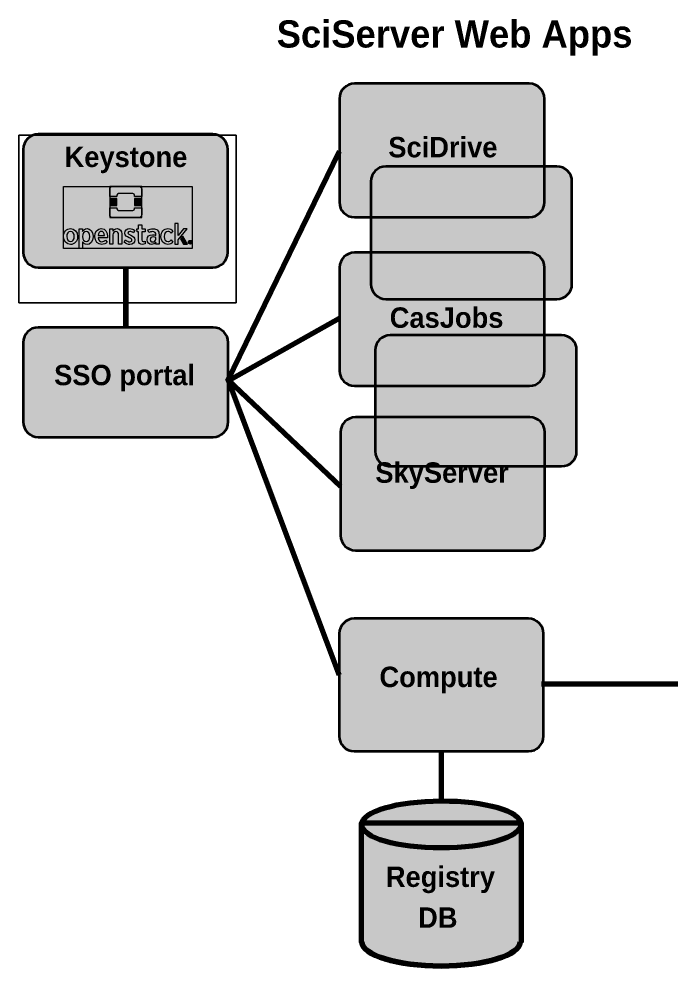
# Model space of a CAD drawing. Header units: inches. Extents: x -0.9 to 18, y -0.8 to 11.4.
# Drawn here: x -0.89 to 6.35, y 0.84 to 11.36 of the extents above; entities that cross this region are included whole.
import ezdxf

# ---------------------------------------------------------------- set-up
doc = ezdxf.new("R2010")
doc.units = ezdxf.units.IN
doc.header["$MEASUREMENT"] = 0
doc.layers.add('Layer 1\xa0Image', color=7, linetype='Continuous')

# ---------------------------------------------------------------- blocks, each defined once
blk = doc.blocks.new('block 2')
at = {"layer": 'Layer 1\xa0Image', "color": 7, "lineweight": 70, "true_color": 0xffffff}
for points in [[(1.426, 7.335), (2.669, 9.889)], [(1.426, 7.335), (2.669, 8.035)], [(1.432, 7.348), (2.665, 4.073)], [(1.432, 7.348), (2.68, 6.168)]]:
    blk.add_lwpolyline(points, dxfattribs=at)
blk = doc.blocks.new('block 9')
at = {"layer": 'Layer 1\xa0Image', "true_color": 0xed1944}
h = blk.add_hatch(color=240, dxfattribs=at)
h.dxf.hatch_style = 2
edge = h.paths.add_edge_path()
edge.add_spline(control_points=[(0.438, 9.499), (0.438, 9.499), (0.149, 9.499), (0.149, 9.499), (0.131, 9.499), (0.116, 9.484), (0.116, 9.466), (0.116, 9.466), (0.116, 9.388), (0.116, 9.388), (0.116, 9.388), (0.196, 9.388), (0.196, 9.388), (0.196, 9.388), (0.196, 9.401), (0.196, 9.401), (0.196, 9.411), (0.204, 9.419), (0.214, 9.419), (0.214, 9.419), (0.373, 9.419), (0.373, 9.419), (0.383, 9.419), (0.391, 9.411), (0.391, 9.401), (0.391, 9.401), (0.391, 9.388), (0.391, 9.388), (0.391, 9.388), (0.471, 9.388), (0.471, 9.388), (0.471, 9.388), (0.471, 9.466), (0.471, 9.466), (0.471, 9.484), (0.456, 9.499), (0.438, 9.499)], knot_values=[0, 0, 0, 0, 0.013889, 0.013889, 0.013889, 0.027778, 0.027778, 0.027778, 0.041667, 0.041667, 0.041667, 0.055556, 0.055556, 0.055556, 0.069444, 0.069444, 0.069444, 0.083333, 0.083333, 0.083333, 0.097222, 0.097222, 0.097222, 0.111111, 0.111111, 0.111111, 0.125, 0.125, 0.125, 0.138889, 0.138889, 0.138889, 0.152778, 0.152778, 0.152778, 0.166667, 0.166667, 0.166667, 0.166667], degree=3, periodic=0)
edge.add_line((0.438, 9.499), (0.438, 9.499))
h = blk.add_hatch(color=240, dxfattribs=at)
h.dxf.hatch_style = 2
h.paths.add_polyline_path([(0.196, 9.365), (0.116, 9.365), (0.116, 9.285), (0.196, 9.285)])
h = blk.add_hatch(color=240, dxfattribs=at)
h.dxf.hatch_style = 2
edge = h.paths.add_edge_path()
edge.add_spline(control_points=[(0.391, 9.25), (0.391, 9.24), (0.383, 9.232), (0.373, 9.232), (0.373, 9.232), (0.214, 9.232), (0.214, 9.232), (0.204, 9.232), (0.196, 9.24), (0.196, 9.25), (0.196, 9.25), (0.196, 9.262), (0.196, 9.262), (0.196, 9.262), (0.116, 9.262), (0.116, 9.262), (0.116, 9.262), (0.116, 9.185), (0.116, 9.185), (0.116, 9.167), (0.131, 9.152), (0.149, 9.152), (0.149, 9.152), (0.438, 9.152), (0.438, 9.152), (0.456, 9.152), (0.471, 9.167), (0.471, 9.185), (0.471, 9.185), (0.471, 9.262), (0.471, 9.262), (0.471, 9.262), (0.391, 9.262), (0.391, 9.262), (0.391, 9.262), (0.391, 9.25), (0.391, 9.25)], knot_values=[0, 0, 0, 0, 1, 1, 1, 2, 2, 2, 3, 3, 3, 4, 4, 4, 5, 5, 5, 6, 6, 6, 7, 7, 7, 8, 8, 8, 9, 9, 9, 10, 10, 10, 11, 11, 11, 12, 12, 12, 12], degree=3, periodic=1)
h = blk.add_hatch(color=240, dxfattribs=at)
h.dxf.hatch_style = 2
h.paths.add_polyline_path([(0.471, 9.365), (0.391, 9.365), (0.391, 9.285), (0.471, 9.285)])
at = {"layer": 'Layer 1\xa0Image', "lineweight": 0}
for points in [[(0.116, 9.152), (0.471, 9.152), (0.471, 9.499), (0.116, 9.499), (0.116, 9.152)], [(0.196, 9.365), (0.116, 9.365), (0.116, 9.285), (0.196, 9.285), (0.196, 9.365)], [(0.471, 9.365), (0.391, 9.365), (0.391, 9.285), (0.471, 9.285), (0.471, 9.365)]]:
    blk.add_lwpolyline(points, dxfattribs=at)
for points in [[(0.438, 9.499), (0.438, 9.499), (0.149, 9.499), (0.149, 9.499), (0.131, 9.499), (0.116, 9.484), (0.116, 9.466), (0.116, 9.466), (0.116, 9.388), (0.116, 9.388), (0.116, 9.388), (0.196, 9.388), (0.196, 9.388), (0.196, 9.388), (0.196, 9.401), (0.196, 9.401), (0.196, 9.411), (0.204, 9.419), (0.214, 9.419), (0.214, 9.419), (0.373, 9.419), (0.373, 9.419), (0.383, 9.419), (0.391, 9.411), (0.391, 9.401), (0.391, 9.401), (0.391, 9.388), (0.391, 9.388), (0.391, 9.388), (0.471, 9.388), (0.471, 9.388), (0.471, 9.388), (0.471, 9.466), (0.471, 9.466), (0.471, 9.484), (0.456, 9.499), (0.438, 9.499)], [(0.391, 9.25), (0.391, 9.24), (0.383, 9.232), (0.373, 9.232), (0.373, 9.232), (0.214, 9.232), (0.214, 9.232), (0.204, 9.232), (0.196, 9.24), (0.196, 9.25), (0.196, 9.25), (0.196, 9.262), (0.196, 9.262), (0.196, 9.262), (0.116, 9.262), (0.116, 9.262), (0.116, 9.262), (0.116, 9.185), (0.116, 9.185), (0.116, 9.167), (0.131, 9.152), (0.149, 9.152), (0.149, 9.152), (0.438, 9.152), (0.438, 9.152), (0.456, 9.152), (0.471, 9.167), (0.471, 9.185), (0.471, 9.185), (0.471, 9.262), (0.471, 9.262), (0.471, 9.262), (0.391, 9.262), (0.391, 9.262), (0.391, 9.262), (0.391, 9.25), (0.391, 9.25)]]:
    blk.add_open_spline(points, degree=3, knots=[0, 0, 0, 0, 1, 1, 1, 2, 2, 2, 3, 3, 3, 4, 4, 4, 5, 5, 5, 6, 6, 6, 7, 7, 7, 8, 8, 8, 9, 9, 9, 10, 10, 10, 11, 11, 11, 12, 12, 12, 12], dxfattribs=at)
blk = doc.blocks.new('block 8')
at = {"layer": 'Layer 1\xa0Image'}
blk.add_blockref('block 9', (0, 0), dxfattribs=at)
blk = doc.blocks.new('block 7')
at = {"layer": 'Layer 1\xa0Image', "true_color": 0x4e4540}
h = blk.add_hatch(color=49, dxfattribs=at)
h.dxf.hatch_style = 2
edge = h.paths.add_edge_path()
edge.add_spline(control_points=[(0.508, 8.861), (0.508, 8.861), (0.508, 8.891), (0.508, 8.891), (0.502, 8.888), (0.496, 8.886), (0.489, 8.886), (0.477, 8.886), (0.471, 8.892), (0.471, 8.905), (0.471, 8.905), (0.471, 8.995), (0.471, 8.995), (0.471, 8.995), (0.509, 8.995), (0.509, 8.995), (0.509, 8.995), (0.509, 9.026), (0.509, 9.026), (0.509, 9.026), (0.471, 9.026), (0.471, 9.026), (0.471, 9.026), (0.471, 9.072), (0.471, 9.072), (0.471, 9.072), (0.435, 9.072), (0.435, 9.072), (0.435, 9.072), (0.435, 9.026), (0.435, 9.026), (0.435, 9.026), (0.416, 9.026), (0.416, 9.026), (0.416, 9.026), (0.422, 8.995), (0.422, 8.995), (0.422, 8.995), (0.435, 8.995), (0.435, 8.995), (0.435, 8.995), (0.435, 8.897), (0.435, 8.897), (0.435, 8.865), (0.453, 8.854), (0.478, 8.854), (0.491, 8.854), (0.5, 8.857), (0.508, 8.861)], knot_values=[0, 0, 0, 0, 0.013889, 0.013889, 0.013889, 0.027778, 0.027778, 0.027778, 0.041667, 0.041667, 0.041667, 0.055556, 0.055556, 0.055556, 0.069444, 0.069444, 0.069444, 0.083333, 0.083333, 0.083333, 0.097222, 0.097222, 0.097222, 0.111111, 0.111111, 0.111111, 0.125, 0.125, 0.125, 0.138889, 0.138889, 0.138889, 0.152778, 0.152778, 0.152778, 0.166667, 0.166667, 0.166667, 0.180556, 0.180556, 0.180556, 0.194444, 0.194444, 0.194444, 0.208333, 0.208333, 0.208333, 0.222222, 0.222222, 0.222222, 0.222222], degree=3, periodic=0)
edge.add_line((0.508, 8.861), (0.508, 8.861))
h = blk.add_hatch(color=49, dxfattribs=at)
h.dxf.hatch_style = 2
h.paths.add_polyline_path([(0.934, 9.026), (0.876, 8.952), (0.876, 9.088), (0.84, 9.088), (0.84, 8.857), (0.876, 8.857), (0.876, 8.905), (0.977, 9.026)])
h = blk.add_hatch(color=49, dxfattribs=at)
h.dxf.hatch_style = 2
edge = h.paths.add_edge_path()
edge.add_spline(control_points=[(-0.242, 8.94), (-0.242, 8.94), (-0.242, 8.943), (-0.242, 8.943), (-0.242, 8.993), (-0.275, 9.029), (-0.32, 9.029), (-0.365, 9.029), (-0.398, 8.992), (-0.398, 8.942), (-0.398, 8.942), (-0.398, 8.939), (-0.398, 8.939), (-0.398, 8.889), (-0.365, 8.853), (-0.32, 8.853), (-0.275, 8.853), (-0.242, 8.89), (-0.242, 8.94)], knot_values=[0, 0, 0, 0, 0.013889, 0.013889, 0.013889, 0.027778, 0.027778, 0.027778, 0.041667, 0.041667, 0.041667, 0.055556, 0.055556, 0.055556, 0.069444, 0.069444, 0.069444, 0.083333, 0.083333, 0.083333, 0.083333], degree=3, periodic=0)
edge.add_line((-0.242, 8.94), (-0.242, 8.94))
edge = h.paths.add_edge_path()
edge.add_spline(control_points=[(-0.362, 8.94), (-0.362, 8.94), (-0.362, 8.942), (-0.362, 8.942), (-0.362, 8.974), (-0.346, 8.997), (-0.32, 8.997), (-0.296, 8.997), (-0.278, 8.974), (-0.278, 8.942), (-0.278, 8.942), (-0.278, 8.94), (-0.278, 8.94), (-0.278, 8.908), (-0.295, 8.885), (-0.32, 8.885), (-0.344, 8.885), (-0.362, 8.909), (-0.362, 8.94)], knot_values=[0, 0, 0, 0, 0.013889, 0.013889, 0.013889, 0.027778, 0.027778, 0.027778, 0.041667, 0.041667, 0.041667, 0.055556, 0.055556, 0.055556, 0.069444, 0.069444, 0.069444, 0.083333, 0.083333, 0.083333, 0.083333], degree=3, periodic=0)
edge.add_line((-0.362, 8.94), (-0.362, 8.94))
h = blk.add_hatch(color=49, dxfattribs=at)
h.dxf.hatch_style = 2
edge = h.paths.add_edge_path()
edge.add_spline(control_points=[(-0.07, 8.939), (-0.07, 8.939), (-0.07, 8.944), (-0.07, 8.944), (-0.07, 9.001), (-0.102, 9.029), (-0.136, 9.029), (-0.16, 9.029), (-0.175, 9.015), (-0.185, 8.999), (-0.185, 8.999), (-0.185, 9.026), (-0.185, 9.026), (-0.185, 9.026), (-0.222, 9.026), (-0.222, 9.026), (-0.222, 9.026), (-0.222, 8.808), (-0.222, 8.808), (-0.222, 8.808), (-0.185, 8.808), (-0.185, 8.808), (-0.185, 8.808), (-0.185, 8.882), (-0.185, 8.882), (-0.175, 8.867), (-0.161, 8.853), (-0.136, 8.853), (-0.102, 8.853), (-0.07, 8.882), (-0.07, 8.939)], knot_values=[0, 0, 0, 0, 0.013889, 0.013889, 0.013889, 0.027778, 0.027778, 0.027778, 0.041667, 0.041667, 0.041667, 0.055556, 0.055556, 0.055556, 0.069444, 0.069444, 0.069444, 0.083333, 0.083333, 0.083333, 0.097222, 0.097222, 0.097222, 0.111111, 0.111111, 0.111111, 0.125, 0.125, 0.125, 0.138889, 0.138889, 0.138889, 0.138889], degree=3, periodic=0)
edge.add_line((-0.07, 8.939), (-0.07, 8.939))
edge = h.paths.add_edge_path()
edge.add_spline(control_points=[(-0.186, 8.94), (-0.186, 8.94), (-0.186, 8.943), (-0.186, 8.943), (-0.186, 8.976), (-0.168, 8.997), (-0.146, 8.997), (-0.124, 8.997), (-0.106, 8.977), (-0.106, 8.943), (-0.106, 8.943), (-0.106, 8.94), (-0.106, 8.94), (-0.106, 8.906), (-0.124, 8.885), (-0.146, 8.885), (-0.168, 8.885), (-0.186, 8.906), (-0.186, 8.94)], knot_values=[0, 0, 0, 0, 0.013889, 0.013889, 0.013889, 0.027778, 0.027778, 0.027778, 0.041667, 0.041667, 0.041667, 0.055556, 0.055556, 0.055556, 0.069444, 0.069444, 0.069444, 0.083333, 0.083333, 0.083333, 0.083333], degree=3, periodic=0)
edge.add_line((-0.186, 8.94), (-0.186, 8.94))
h = blk.add_hatch(color=49, dxfattribs=at)
h.dxf.hatch_style = 2
edge = h.paths.add_edge_path()
edge.add_spline(control_points=[(0.087, 8.879), (0.087, 8.879), (0.068, 8.902), (0.068, 8.902), (0.057, 8.891), (0.045, 8.884), (0.029, 8.884), (0.007, 8.884), (-0.011, 8.899), (-0.014, 8.928), (-0.014, 8.928), (0.092, 8.928), (0.092, 8.928), (0.092, 8.933), (0.092, 8.938), (0.092, 8.94), (0.092, 8.991), (0.068, 9.029), (0.022, 9.029), (-0.02, 9.029), (-0.05, 8.993), (-0.05, 8.942), (-0.05, 8.942), (-0.05, 8.939), (-0.05, 8.939), (-0.05, 8.886), (-0.016, 8.853), (0.027, 8.853), (0.052, 8.853), (0.071, 8.863), (0.087, 8.879)], knot_values=[0, 0, 0, 0, 0.013889, 0.013889, 0.013889, 0.027778, 0.027778, 0.027778, 0.041667, 0.041667, 0.041667, 0.055556, 0.055556, 0.055556, 0.069444, 0.069444, 0.069444, 0.083333, 0.083333, 0.083333, 0.097222, 0.097222, 0.097222, 0.111111, 0.111111, 0.111111, 0.125, 0.125, 0.125, 0.138889, 0.138889, 0.138889, 0.138889], degree=3, periodic=0)
edge.add_line((0.087, 8.879), (0.087, 8.879))
edge = h.paths.add_edge_path()
edge.add_spline(control_points=[(0.022, 8.999), (0.043, 8.999), (0.055, 8.979), (0.057, 8.953), (0.057, 8.953), (-0.014, 8.953), (-0.014, 8.953), (-0.012, 8.981), (0.002, 8.999), (0.022, 8.999)], knot_values=[0, 0, 0, 0, 0.013889, 0.013889, 0.013889, 0.027778, 0.027778, 0.027778, 0.041667, 0.041667, 0.041667, 0.041667], degree=3, periodic=0)
edge.add_line((0.022, 8.999), (0.022, 8.999))
h = blk.add_hatch(color=49, dxfattribs=at)
h.dxf.hatch_style = 2
edge = h.paths.add_edge_path()
edge.add_spline(control_points=[(0.199, 9.029), (0.176, 9.029), (0.162, 9.016), (0.152, 9.001), (0.152, 9.001), (0.152, 9.026), (0.152, 9.026), (0.152, 9.026), (0.116, 9.026), (0.116, 9.026), (0.116, 9.026), (0.116, 8.857), (0.116, 8.857), (0.116, 8.857), (0.152, 8.857), (0.152, 8.857), (0.152, 8.857), (0.152, 8.959), (0.152, 8.959), (0.152, 8.983), (0.165, 8.997), (0.184, 8.997), (0.203, 8.997), (0.215, 8.984), (0.215, 8.96), (0.215, 8.96), (0.215, 8.857), (0.215, 8.857), (0.215, 8.857), (0.251, 8.857), (0.251, 8.857), (0.251, 8.857), (0.251, 8.97), (0.251, 8.97), (0.251, 9.006), (0.231, 9.029), (0.199, 9.029)], knot_values=[0, 0, 0, 0, 0.013889, 0.013889, 0.013889, 0.027778, 0.027778, 0.027778, 0.041667, 0.041667, 0.041667, 0.055556, 0.055556, 0.055556, 0.069444, 0.069444, 0.069444, 0.083333, 0.083333, 0.083333, 0.097222, 0.097222, 0.097222, 0.111111, 0.111111, 0.111111, 0.125, 0.125, 0.125, 0.138889, 0.138889, 0.138889, 0.152778, 0.152778, 0.152778, 0.166667, 0.166667, 0.166667, 0.166667], degree=3, periodic=0)
edge.add_line((0.199, 9.029), (0.199, 9.029))
h = blk.add_hatch(color=49, dxfattribs=at)
h.dxf.hatch_style = 2
edge = h.paths.add_edge_path()
edge.add_spline(control_points=[(0.396, 8.905), (0.396, 8.905), (0.396, 8.905), (0.396, 8.905), (0.396, 8.932), (0.377, 8.944), (0.35, 8.956), (0.331, 8.965), (0.317, 8.97), (0.317, 8.982), (0.317, 8.982), (0.317, 8.982), (0.317, 8.982), (0.317, 8.992), (0.325, 8.999), (0.339, 8.999), (0.352, 8.999), (0.366, 8.993), (0.379, 8.984), (0.379, 8.984), (0.394, 9.01), (0.394, 9.01), (0.378, 9.022), (0.358, 9.029), (0.339, 9.029), (0.308, 9.029), (0.283, 9.009), (0.283, 8.979), (0.283, 8.979), (0.283, 8.978), (0.283, 8.978), (0.283, 8.951), (0.304, 8.939), (0.33, 8.928), (0.35, 8.92), (0.363, 8.914), (0.363, 8.902), (0.363, 8.902), (0.363, 8.902), (0.363, 8.902), (0.363, 8.891), (0.354, 8.883), (0.339, 8.883), (0.324, 8.883), (0.308, 8.89), (0.292, 8.903), (0.292, 8.903), (0.276, 8.877), (0.276, 8.877), (0.295, 8.861), (0.318, 8.853), (0.339, 8.853), (0.371, 8.853), (0.396, 8.872), (0.396, 8.905)], knot_values=[0, 0, 0, 0, 0.013889, 0.013889, 0.013889, 0.027778, 0.027778, 0.027778, 0.041667, 0.041667, 0.041667, 0.055556, 0.055556, 0.055556, 0.069444, 0.069444, 0.069444, 0.083333, 0.083333, 0.083333, 0.097222, 0.097222, 0.097222, 0.111111, 0.111111, 0.111111, 0.125, 0.125, 0.125, 0.138889, 0.138889, 0.138889, 0.152778, 0.152778, 0.152778, 0.166667, 0.166667, 0.166667, 0.180556, 0.180556, 0.180556, 0.194444, 0.194444, 0.194444, 0.208333, 0.208333, 0.208333, 0.222222, 0.222222, 0.222222, 0.236111, 0.236111, 0.236111, 0.25, 0.25, 0.25, 0.25], degree=3, periodic=0)
edge.add_line((0.396, 8.905), (0.396, 8.905))
h = blk.add_hatch(color=49, dxfattribs=at)
h.dxf.hatch_style = 2
edge = h.paths.add_edge_path()
edge.add_spline(control_points=[(0.629, 8.913), (0.629, 8.894), (0.613, 8.88), (0.592, 8.881), (0.577, 8.881), (0.565, 8.89), (0.565, 8.907), (0.565, 8.907), (0.565, 8.908), (0.565, 8.908), (0.565, 8.926), (0.577, 8.937), (0.598, 8.937), (0.61, 8.937), (0.621, 8.934), (0.629, 8.93), (0.629, 8.93), (0.629, 8.913), (0.629, 8.913)], knot_values=[0, 0, 0, 0, 1, 1, 1, 2, 2, 2, 3, 3, 3, 4, 4, 4, 5, 5, 5, 6, 6, 6, 6], degree=3, periodic=1)
edge = h.paths.add_edge_path()
edge.add_spline(control_points=[(0.647, 9.011), (0.636, 9.022), (0.619, 9.028), (0.597, 9.028), (0.574, 9.028), (0.557, 9.023), (0.541, 9.015), (0.541, 9.015), (0.551, 8.986), (0.551, 8.986), (0.562, 8.991), (0.576, 8.996), (0.592, 8.996), (0.615, 8.996), (0.629, 8.984), (0.629, 8.961), (0.629, 8.961), (0.629, 8.954), (0.629, 8.954), (0.617, 8.958), (0.606, 8.961), (0.59, 8.961), (0.554, 8.961), (0.53, 8.943), (0.53, 8.907), (0.53, 8.907), (0.53, 8.905), (0.53, 8.905), (0.53, 8.872), (0.553, 8.853), (0.581, 8.853), (0.603, 8.853), (0.618, 8.863), (0.628, 8.877), (0.628, 8.877), (0.628, 8.857), (0.628, 8.857), (0.628, 8.857), (0.664, 8.857), (0.664, 8.857), (0.664, 8.857), (0.664, 8.962), (0.664, 8.962), (0.664, 8.983), (0.658, 9), (0.647, 9.011)], knot_values=[0, 0, 0, 0, 0.013889, 0.013889, 0.013889, 0.027778, 0.027778, 0.027778, 0.041667, 0.041667, 0.041667, 0.055556, 0.055556, 0.055556, 0.069444, 0.069444, 0.069444, 0.083333, 0.083333, 0.083333, 0.097222, 0.097222, 0.097222, 0.111111, 0.111111, 0.111111, 0.125, 0.125, 0.125, 0.138889, 0.138889, 0.138889, 0.152778, 0.152778, 0.152778, 0.166667, 0.166667, 0.166667, 0.180556, 0.180556, 0.180556, 0.194444, 0.194444, 0.194444, 0.208333, 0.208333, 0.208333, 0.208333], degree=3, periodic=0)
edge.add_line((0.647, 9.011), (0.647, 9.011))
h = blk.add_hatch(color=49, dxfattribs=at)
h.dxf.hatch_style = 2
edge = h.paths.add_edge_path()
edge.add_spline(control_points=[(0.818, 8.879), (0.818, 8.879), (0.798, 8.903), (0.798, 8.903), (0.788, 8.893), (0.778, 8.885), (0.764, 8.885), (0.739, 8.885), (0.722, 8.907), (0.722, 8.94), (0.722, 8.94), (0.722, 8.942), (0.722, 8.942), (0.722, 8.974), (0.739, 8.997), (0.763, 8.997), (0.778, 8.997), (0.788, 8.989), (0.797, 8.98), (0.797, 8.98), (0.817, 9.006), (0.817, 9.006), (0.803, 9.02), (0.787, 9.029), (0.763, 9.029), (0.718, 9.029), (0.685, 8.993), (0.685, 8.942), (0.685, 8.942), (0.685, 8.939), (0.685, 8.939), (0.685, 8.889), (0.717, 8.853), (0.761, 8.853), (0.787, 8.853), (0.804, 8.864), (0.818, 8.879)], knot_values=[0, 0, 0, 0, 0.013889, 0.013889, 0.013889, 0.027778, 0.027778, 0.027778, 0.041667, 0.041667, 0.041667, 0.055556, 0.055556, 0.055556, 0.069444, 0.069444, 0.069444, 0.083333, 0.083333, 0.083333, 0.097222, 0.097222, 0.097222, 0.111111, 0.111111, 0.111111, 0.125, 0.125, 0.125, 0.138889, 0.138889, 0.138889, 0.152778, 0.152778, 0.152778, 0.166667, 0.166667, 0.166667, 0.166667], degree=3, periodic=0)
edge.add_line((0.818, 8.879), (0.818, 8.879))
h = blk.add_hatch(color=49, dxfattribs=at)
h.dxf.hatch_style = 2
h.paths.add_polyline_path([(0.928, 8.945), (0.903, 8.917), (0.937, 8.857), (0.979, 8.857)])
h = blk.add_hatch(color=49, dxfattribs=at)
h.dxf.hatch_style = 2
edge = h.paths.add_edge_path()
edge.add_spline(control_points=[(1.033, 8.878), (1.033, 8.889), (1.023, 8.899), (1.012, 8.899), (1, 8.899), (0.99, 8.889), (0.99, 8.878), (0.99, 8.866), (1, 8.857), (1.012, 8.857), (1.023, 8.857), (1.033, 8.866), (1.033, 8.878)], knot_values=[0, 0, 0, 0, 0.013889, 0.013889, 0.013889, 0.027778, 0.027778, 0.027778, 0.041667, 0.041667, 0.041667, 0.055556, 0.055556, 0.055556, 0.055556], degree=3, periodic=0)
edge.add_line((1.033, 8.878), (1.033, 8.878))
edge = h.paths.add_edge_path()
edge.add_spline(control_points=[(1.012, 8.862), (1.003, 8.862), (0.996, 8.869), (0.996, 8.878), (0.996, 8.887), (1.003, 8.894), (1.012, 8.894), (1.02, 8.894), (1.028, 8.887), (1.028, 8.878), (1.028, 8.869), (1.02, 8.862), (1.012, 8.862)], knot_values=[0, 0, 0, 0, 0.013889, 0.013889, 0.013889, 0.027778, 0.027778, 0.027778, 0.041667, 0.041667, 0.041667, 0.055556, 0.055556, 0.055556, 0.055556], degree=3, periodic=0)
edge.add_line((1.012, 8.862), (1.012, 8.862))
h = blk.add_hatch(color=49, dxfattribs=at)
h.dxf.hatch_style = 2
edge = h.paths.add_edge_path()
edge.add_spline(control_points=[(1.015, 8.881), (1.015, 8.88), (1.014, 8.878), (1.012, 8.878), (1.012, 8.878), (1.009, 8.878), (1.009, 8.878), (1.009, 8.878), (1.009, 8.885), (1.009, 8.885), (1.009, 8.885), (1.012, 8.885), (1.012, 8.885), (1.014, 8.885), (1.015, 8.884), (1.015, 8.882), (1.015, 8.882), (1.015, 8.881), (1.015, 8.881)], knot_values=[0, 0, 0, 0, 1, 1, 1, 2, 2, 2, 3, 3, 3, 4, 4, 4, 5, 5, 5, 6, 6, 6, 6], degree=3, periodic=1)
edge = h.paths.add_edge_path()
edge.add_spline(control_points=[(1.02, 8.882), (1.02, 8.882), (1.02, 8.882), (1.02, 8.882), (1.02, 8.884), (1.019, 8.885), (1.018, 8.887), (1.016, 8.888), (1.015, 8.889), (1.012, 8.889), (1.012, 8.889), (1.004, 8.889), (1.004, 8.889), (1.004, 8.889), (1.004, 8.868), (1.004, 8.868), (1.004, 8.868), (1.009, 8.868), (1.009, 8.868), (1.009, 8.868), (1.009, 8.875), (1.009, 8.875), (1.009, 8.875), (1.011, 8.875), (1.011, 8.875), (1.011, 8.875), (1.015, 8.868), (1.015, 8.868), (1.015, 8.868), (1.02, 8.868), (1.02, 8.868), (1.02, 8.868), (1.016, 8.875), (1.016, 8.875), (1.018, 8.876), (1.02, 8.878), (1.02, 8.882)], knot_values=[0, 0, 0, 0, 0.013889, 0.013889, 0.013889, 0.027778, 0.027778, 0.027778, 0.041667, 0.041667, 0.041667, 0.055556, 0.055556, 0.055556, 0.069444, 0.069444, 0.069444, 0.083333, 0.083333, 0.083333, 0.097222, 0.097222, 0.097222, 0.111111, 0.111111, 0.111111, 0.125, 0.125, 0.125, 0.138889, 0.138889, 0.138889, 0.152778, 0.152778, 0.152778, 0.166667, 0.166667, 0.166667, 0.166667], degree=3, periodic=0)
edge.add_line((1.02, 8.882), (1.02, 8.882))
at = {"layer": 'Layer 1\xa0Image', "lineweight": 0}
for points in [[(-0.893, 10.069), (1.522, 10.069), (1.522, 8.203), (-0.893, 8.203), (-0.893, 10.069)], [(0.934, 9.026), (0.876, 8.952), (0.876, 9.088), (0.84, 9.088), (0.84, 8.857), (0.876, 8.857), (0.876, 8.905), (0.977, 9.026), (0.934, 9.026)], [(0.928, 8.945), (0.903, 8.917), (0.937, 8.857), (0.979, 8.857), (0.928, 8.945)]]:
    blk.add_lwpolyline(points, dxfattribs=at)
for points, knots in [([(0.508, 8.861), (0.508, 8.861), (0.508, 8.891), (0.508, 8.891), (0.502, 8.888), (0.496, 8.886), (0.489, 8.886), (0.477, 8.886), (0.471, 8.892), (0.471, 8.905), (0.471, 8.905), (0.471, 8.995), (0.471, 8.995), (0.471, 8.995), (0.509, 8.995), (0.509, 8.995), (0.509, 8.995), (0.509, 9.026), (0.509, 9.026), (0.509, 9.026), (0.471, 9.026), (0.471, 9.026), (0.471, 9.026), (0.471, 9.072), (0.471, 9.072), (0.471, 9.072), (0.435, 9.072), (0.435, 9.072), (0.435, 9.072), (0.435, 9.026), (0.435, 9.026), (0.435, 9.026), (0.416, 9.026), (0.416, 9.026), (0.416, 9.026), (0.422, 8.995), (0.422, 8.995), (0.422, 8.995), (0.435, 8.995), (0.435, 8.995), (0.435, 8.995), (0.435, 8.897), (0.435, 8.897), (0.435, 8.865), (0.453, 8.854), (0.478, 8.854), (0.491, 8.854), (0.5, 8.857), (0.508, 8.861)], [0, 0, 0, 0, 1, 1, 1, 2, 2, 2, 3, 3, 3, 4, 4, 4, 5, 5, 5, 6, 6, 6, 7, 7, 7, 8, 8, 8, 9, 9, 9, 10, 10, 10, 11, 11, 11, 12, 12, 12, 13, 13, 13, 14, 14, 14, 15, 15, 15, 16, 16, 16, 16]), ([(-0.242, 8.94), (-0.242, 8.94), (-0.242, 8.943), (-0.242, 8.943), (-0.242, 8.993), (-0.275, 9.029), (-0.32, 9.029), (-0.365, 9.029), (-0.398, 8.992), (-0.398, 8.942), (-0.398, 8.942), (-0.398, 8.939), (-0.398, 8.939), (-0.398, 8.889), (-0.365, 8.853), (-0.32, 8.853), (-0.275, 8.853), (-0.242, 8.89), (-0.242, 8.94)], [0, 0, 0, 0, 1, 1, 1, 2, 2, 2, 3, 3, 3, 4, 4, 4, 5, 5, 5, 6, 6, 6, 6]), ([(-0.362, 8.94), (-0.362, 8.94), (-0.362, 8.942), (-0.362, 8.942), (-0.362, 8.974), (-0.346, 8.997), (-0.32, 8.997), (-0.296, 8.997), (-0.278, 8.974), (-0.278, 8.942), (-0.278, 8.942), (-0.278, 8.94), (-0.278, 8.94), (-0.278, 8.908), (-0.295, 8.885), (-0.32, 8.885), (-0.344, 8.885), (-0.362, 8.909), (-0.362, 8.94)], [0, 0, 0, 0, 1, 1, 1, 2, 2, 2, 3, 3, 3, 4, 4, 4, 5, 5, 5, 6, 6, 6, 6]), ([(-0.07, 8.939), (-0.07, 8.939), (-0.07, 8.944), (-0.07, 8.944), (-0.07, 9.001), (-0.102, 9.029), (-0.136, 9.029), (-0.16, 9.029), (-0.175, 9.015), (-0.185, 8.999), (-0.185, 8.999), (-0.185, 9.026), (-0.185, 9.026), (-0.185, 9.026), (-0.222, 9.026), (-0.222, 9.026), (-0.222, 9.026), (-0.222, 8.808), (-0.222, 8.808), (-0.222, 8.808), (-0.185, 8.808), (-0.185, 8.808), (-0.185, 8.808), (-0.185, 8.882), (-0.185, 8.882), (-0.175, 8.867), (-0.161, 8.853), (-0.136, 8.853), (-0.102, 8.853), (-0.07, 8.882), (-0.07, 8.939)], [0, 0, 0, 0, 1, 1, 1, 2, 2, 2, 3, 3, 3, 4, 4, 4, 5, 5, 5, 6, 6, 6, 7, 7, 7, 8, 8, 8, 9, 9, 9, 10, 10, 10, 10]), ([(-0.186, 8.94), (-0.186, 8.94), (-0.186, 8.943), (-0.186, 8.943), (-0.186, 8.976), (-0.168, 8.997), (-0.146, 8.997), (-0.124, 8.997), (-0.106, 8.977), (-0.106, 8.943), (-0.106, 8.943), (-0.106, 8.94), (-0.106, 8.94), (-0.106, 8.906), (-0.124, 8.885), (-0.146, 8.885), (-0.168, 8.885), (-0.186, 8.906), (-0.186, 8.94)], [0, 0, 0, 0, 1, 1, 1, 2, 2, 2, 3, 3, 3, 4, 4, 4, 5, 5, 5, 6, 6, 6, 6]), ([(0.087, 8.879), (0.087, 8.879), (0.068, 8.902), (0.068, 8.902), (0.057, 8.891), (0.045, 8.884), (0.029, 8.884), (0.007, 8.884), (-0.011, 8.899), (-0.014, 8.928), (-0.014, 8.928), (0.092, 8.928), (0.092, 8.928), (0.092, 8.933), (0.092, 8.938), (0.092, 8.94), (0.092, 8.991), (0.068, 9.029), (0.022, 9.029), (-0.02, 9.029), (-0.05, 8.993), (-0.05, 8.942), (-0.05, 8.942), (-0.05, 8.939), (-0.05, 8.939), (-0.05, 8.886), (-0.016, 8.853), (0.027, 8.853), (0.052, 8.853), (0.071, 8.863), (0.087, 8.879)], [0, 0, 0, 0, 1, 1, 1, 2, 2, 2, 3, 3, 3, 4, 4, 4, 5, 5, 5, 6, 6, 6, 7, 7, 7, 8, 8, 8, 9, 9, 9, 10, 10, 10, 10]), ([(0.022, 8.999), (0.043, 8.999), (0.055, 8.979), (0.057, 8.953), (0.057, 8.953), (-0.014, 8.953), (-0.014, 8.953), (-0.012, 8.981), (0.002, 8.999), (0.022, 8.999)], [0, 0, 0, 0, 1, 1, 1, 2, 2, 2, 3, 3, 3, 3]), ([(0.199, 9.029), (0.176, 9.029), (0.162, 9.016), (0.152, 9.001), (0.152, 9.001), (0.152, 9.026), (0.152, 9.026), (0.152, 9.026), (0.116, 9.026), (0.116, 9.026), (0.116, 9.026), (0.116, 8.857), (0.116, 8.857), (0.116, 8.857), (0.152, 8.857), (0.152, 8.857), (0.152, 8.857), (0.152, 8.959), (0.152, 8.959), (0.152, 8.983), (0.165, 8.997), (0.184, 8.997), (0.203, 8.997), (0.215, 8.984), (0.215, 8.96), (0.215, 8.96), (0.215, 8.857), (0.215, 8.857), (0.215, 8.857), (0.251, 8.857), (0.251, 8.857), (0.251, 8.857), (0.251, 8.97), (0.251, 8.97), (0.251, 9.006), (0.231, 9.029), (0.199, 9.029)], [0, 0, 0, 0, 1, 1, 1, 2, 2, 2, 3, 3, 3, 4, 4, 4, 5, 5, 5, 6, 6, 6, 7, 7, 7, 8, 8, 8, 9, 9, 9, 10, 10, 10, 11, 11, 11, 12, 12, 12, 12]), ([(0.396, 8.905), (0.396, 8.905), (0.396, 8.905), (0.396, 8.905), (0.396, 8.932), (0.377, 8.944), (0.35, 8.956), (0.331, 8.965), (0.317, 8.97), (0.317, 8.982), (0.317, 8.982), (0.317, 8.982), (0.317, 8.982), (0.317, 8.992), (0.325, 8.999), (0.339, 8.999), (0.352, 8.999), (0.366, 8.993), (0.379, 8.984), (0.379, 8.984), (0.394, 9.01), (0.394, 9.01), (0.378, 9.022), (0.358, 9.029), (0.339, 9.029), (0.308, 9.029), (0.283, 9.009), (0.283, 8.979), (0.283, 8.979), (0.283, 8.978), (0.283, 8.978), (0.283, 8.951), (0.304, 8.939), (0.33, 8.928), (0.35, 8.92), (0.363, 8.914), (0.363, 8.902), (0.363, 8.902), (0.363, 8.902), (0.363, 8.902), (0.363, 8.891), (0.354, 8.883), (0.339, 8.883), (0.324, 8.883), (0.308, 8.89), (0.292, 8.903), (0.292, 8.903), (0.276, 8.877), (0.276, 8.877), (0.295, 8.861), (0.318, 8.853), (0.339, 8.853), (0.371, 8.853), (0.396, 8.872), (0.396, 8.905)], [0, 0, 0, 0, 1, 1, 1, 2, 2, 2, 3, 3, 3, 4, 4, 4, 5, 5, 5, 6, 6, 6, 7, 7, 7, 8, 8, 8, 9, 9, 9, 10, 10, 10, 11, 11, 11, 12, 12, 12, 13, 13, 13, 14, 14, 14, 15, 15, 15, 16, 16, 16, 17, 17, 17, 18, 18, 18, 18]), ([(0.647, 9.011), (0.636, 9.022), (0.619, 9.028), (0.597, 9.028), (0.574, 9.028), (0.557, 9.023), (0.541, 9.015), (0.541, 9.015), (0.551, 8.986), (0.551, 8.986), (0.562, 8.991), (0.576, 8.996), (0.592, 8.996), (0.615, 8.996), (0.629, 8.984), (0.629, 8.961), (0.629, 8.961), (0.629, 8.954), (0.629, 8.954), (0.617, 8.958), (0.606, 8.961), (0.59, 8.961), (0.554, 8.961), (0.53, 8.943), (0.53, 8.907), (0.53, 8.907), (0.53, 8.905), (0.53, 8.905), (0.53, 8.872), (0.553, 8.853), (0.581, 8.853), (0.603, 8.853), (0.618, 8.863), (0.628, 8.877), (0.628, 8.877), (0.628, 8.857), (0.628, 8.857), (0.628, 8.857), (0.664, 8.857), (0.664, 8.857), (0.664, 8.857), (0.664, 8.962), (0.664, 8.962), (0.664, 8.983), (0.658, 9), (0.647, 9.011)], [0, 0, 0, 0, 1, 1, 1, 2, 2, 2, 3, 3, 3, 4, 4, 4, 5, 5, 5, 6, 6, 6, 7, 7, 7, 8, 8, 8, 9, 9, 9, 10, 10, 10, 11, 11, 11, 12, 12, 12, 13, 13, 13, 14, 14, 14, 15, 15, 15, 15]), ([(0.818, 8.879), (0.818, 8.879), (0.798, 8.903), (0.798, 8.903), (0.788, 8.893), (0.778, 8.885), (0.764, 8.885), (0.739, 8.885), (0.722, 8.907), (0.722, 8.94), (0.722, 8.94), (0.722, 8.942), (0.722, 8.942), (0.722, 8.974), (0.739, 8.997), (0.763, 8.997), (0.778, 8.997), (0.788, 8.989), (0.797, 8.98), (0.797, 8.98), (0.817, 9.006), (0.817, 9.006), (0.803, 9.02), (0.787, 9.029), (0.763, 9.029), (0.718, 9.029), (0.685, 8.993), (0.685, 8.942), (0.685, 8.942), (0.685, 8.939), (0.685, 8.939), (0.685, 8.889), (0.717, 8.853), (0.761, 8.853), (0.787, 8.853), (0.804, 8.864), (0.818, 8.879)], [0, 0, 0, 0, 1, 1, 1, 2, 2, 2, 3, 3, 3, 4, 4, 4, 5, 5, 5, 6, 6, 6, 7, 7, 7, 8, 8, 8, 9, 9, 9, 10, 10, 10, 11, 11, 11, 12, 12, 12, 12]), ([(0.629, 8.913), (0.629, 8.894), (0.613, 8.88), (0.592, 8.881), (0.577, 8.881), (0.565, 8.89), (0.565, 8.907), (0.565, 8.907), (0.565, 8.908), (0.565, 8.908), (0.565, 8.926), (0.577, 8.937), (0.598, 8.937), (0.61, 8.937), (0.621, 8.934), (0.629, 8.93), (0.629, 8.93), (0.629, 8.913), (0.629, 8.913)], [0, 0, 0, 0, 1, 1, 1, 2, 2, 2, 3, 3, 3, 4, 4, 4, 5, 5, 5, 6, 6, 6, 6]), ([(1.033, 8.878), (1.033, 8.889), (1.023, 8.899), (1.012, 8.899), (1, 8.899), (0.99, 8.889), (0.99, 8.878), (0.99, 8.866), (1, 8.857), (1.012, 8.857), (1.023, 8.857), (1.033, 8.866), (1.033, 8.878)], [0, 0, 0, 0, 1, 1, 1, 2, 2, 2, 3, 3, 3, 4, 4, 4, 4]), ([(1.012, 8.862), (1.003, 8.862), (0.996, 8.869), (0.996, 8.878), (0.996, 8.887), (1.003, 8.894), (1.012, 8.894), (1.02, 8.894), (1.028, 8.887), (1.028, 8.878), (1.028, 8.869), (1.02, 8.862), (1.012, 8.862)], [0, 0, 0, 0, 1, 1, 1, 2, 2, 2, 3, 3, 3, 4, 4, 4, 4]), ([(1.02, 8.882), (1.02, 8.882), (1.02, 8.882), (1.02, 8.882), (1.02, 8.884), (1.019, 8.885), (1.018, 8.887), (1.016, 8.888), (1.015, 8.889), (1.012, 8.889), (1.012, 8.889), (1.004, 8.889), (1.004, 8.889), (1.004, 8.889), (1.004, 8.868), (1.004, 8.868), (1.004, 8.868), (1.009, 8.868), (1.009, 8.868), (1.009, 8.868), (1.009, 8.875), (1.009, 8.875), (1.009, 8.875), (1.011, 8.875), (1.011, 8.875), (1.011, 8.875), (1.015, 8.868), (1.015, 8.868), (1.015, 8.868), (1.02, 8.868), (1.02, 8.868), (1.02, 8.868), (1.016, 8.875), (1.016, 8.875), (1.018, 8.876), (1.02, 8.878), (1.02, 8.882)], [0, 0, 0, 0, 1, 1, 1, 2, 2, 2, 3, 3, 3, 4, 4, 4, 5, 5, 5, 6, 6, 6, 7, 7, 7, 8, 8, 8, 9, 9, 9, 10, 10, 10, 11, 11, 11, 12, 12, 12, 12]), ([(1.015, 8.881), (1.015, 8.88), (1.014, 8.878), (1.012, 8.878), (1.012, 8.878), (1.009, 8.878), (1.009, 8.878), (1.009, 8.878), (1.009, 8.885), (1.009, 8.885), (1.009, 8.885), (1.012, 8.885), (1.012, 8.885), (1.014, 8.885), (1.015, 8.884), (1.015, 8.882), (1.015, 8.882), (1.015, 8.881), (1.015, 8.881)], [0, 0, 0, 0, 1, 1, 1, 2, 2, 2, 3, 3, 3, 4, 4, 4, 5, 5, 5, 6, 6, 6, 6])]:
    blk.add_open_spline(points, degree=3, knots=knots, dxfattribs=at)
at = {"layer": 'Layer 1\xa0Image'}
blk.add_blockref('block 8', (0, 0), dxfattribs=at)
blk = doc.blocks.new('block 6')
at = {"layer": 'Layer 1\xa0Image', "lineweight": 0}
blk.add_lwpolyline([(-0.893, 8.203), (1.522, 8.203), (1.522, 10.069), (-0.893, 10.069), (-0.893, 8.203)], dxfattribs=at)
at = {"layer": 'Layer 1\xa0Image'}
blk.add_blockref('block 7', (0, 0), dxfattribs=at)
blk = doc.blocks.new('block 5')
at = {"layer": 'Layer 1\xa0Image', "lineweight": 0}
blk.add_lwpolyline([(-0.398, 9.499), (1.033, 9.499), (1.033, 8.808), (-0.398, 8.808), (-0.398, 9.499)], dxfattribs=at)
at = {"layer": 'Layer 1\xa0Image'}
blk.add_blockref('block 6', (0, 0), dxfattribs=at)
blk = doc.blocks.new('block 4')
at = {"layer": 'Layer 1\xa0Image'}
blk.add_blockref('block 5', (0, 0), dxfattribs=at)
blk = doc.blocks.new('block 3')
at = {"layer": 'Layer 1\xa0Image', "true_color": 0xfbeadc}
h = blk.add_hatch(color=7, dxfattribs=at)
edge = h.paths.add_edge_path()
edge.add_spline(control_points=[(1.428, 8.765), (1.428, 8.673), (1.354, 8.598), (1.262, 8.598), (1.262, 8.598), (-0.68, 8.598), (-0.68, 8.598), (-0.772, 8.598), (-0.846, 8.673), (-0.846, 8.765), (-0.846, 8.765), (-0.846, 9.91), (-0.846, 9.91), (-0.846, 10.002), (-0.772, 10.077), (-0.68, 10.077), (-0.68, 10.077), (1.262, 10.077), (1.262, 10.077), (1.354, 10.077), (1.428, 10.002), (1.428, 9.91), (1.428, 9.91), (1.428, 8.765), (1.428, 8.765)], knot_values=[0, 0, 0, 0, 1, 1, 1, 2, 2, 2, 3, 3, 3, 4, 4, 4, 5, 5, 5, 6, 6, 6, 7, 7, 7, 8, 8, 8, 8], degree=3, periodic=1)
at = {"layer": 'Layer 1\xa0Image', "color": 7, "lineweight": 35, "true_color": 0xffffff}
blk.add_open_spline([(1.428, 8.765), (1.428, 8.673), (1.354, 8.598), (1.262, 8.598), (1.262, 8.598), (-0.68, 8.598), (-0.68, 8.598), (-0.772, 8.598), (-0.846, 8.673), (-0.846, 8.765), (-0.846, 8.765), (-0.846, 9.91), (-0.846, 9.91), (-0.846, 10.002), (-0.772, 10.077), (-0.68, 10.077), (-0.68, 10.077), (1.262, 10.077), (1.262, 10.077), (1.354, 10.077), (1.428, 10.002), (1.428, 9.91), (1.428, 9.91), (1.428, 8.765), (1.428, 8.765)], degree=3, knots=[0, 0, 0, 0, 1, 1, 1, 2, 2, 2, 3, 3, 3, 4, 4, 4, 5, 5, 5, 6, 6, 6, 7, 7, 7, 8, 8, 8, 8], dxfattribs=at)
at = {"layer": 'Layer 1\xa0Image'}
blk.add_blockref('block 4', (0, 0), dxfattribs=at)
at = {"layer": 'Layer 1\xa0Image', "color": 34, "true_color": 0xa35017, "insert": (-0.386, 9.645), "char_height": 0.22667, "attachment_point": 7}
blk.add_mtext('\\fMyriad Pro|b1|i0|c0|p34;\\W1;Keystone', dxfattribs=at)
blk = doc.blocks.new('block 10')
at = {"layer": 'Layer 1\xa0Image', "true_color": 0xe4f8fd}
h = blk.add_hatch(color=7, dxfattribs=at)
edge = h.paths.add_edge_path()
edge.add_spline(control_points=[(4.945, 9.323), (4.945, 9.231), (4.87, 9.156), (4.778, 9.156), (4.778, 9.156), (2.835, 9.156), (2.835, 9.156), (2.743, 9.156), (2.668, 9.231), (2.668, 9.323), (2.668, 9.323), (2.668, 10.473), (2.668, 10.473), (2.668, 10.565), (2.743, 10.64), (2.835, 10.64), (2.835, 10.64), (4.778, 10.64), (4.778, 10.64), (4.87, 10.64), (4.945, 10.565), (4.945, 10.473), (4.945, 10.473), (4.945, 9.323), (4.945, 9.323)], knot_values=[0, 0, 0, 0, 1, 1, 1, 2, 2, 2, 3, 3, 3, 4, 4, 4, 5, 5, 5, 6, 6, 6, 7, 7, 7, 8, 8, 8, 8], degree=3, periodic=1)
at = {"layer": 'Layer 1\xa0Image', "color": 7, "lineweight": 35, "true_color": 0xffffff}
blk.add_open_spline([(4.945, 9.323), (4.945, 9.231), (4.87, 9.156), (4.778, 9.156), (4.778, 9.156), (2.835, 9.156), (2.835, 9.156), (2.743, 9.156), (2.668, 9.231), (2.668, 9.323), (2.668, 9.323), (2.668, 10.473), (2.668, 10.473), (2.668, 10.565), (2.743, 10.64), (2.835, 10.64), (2.835, 10.64), (4.778, 10.64), (4.778, 10.64), (4.87, 10.64), (4.945, 10.565), (4.945, 10.473), (4.945, 10.473), (4.945, 9.323), (4.945, 9.323)], degree=3, knots=[0, 0, 0, 0, 1, 1, 1, 2, 2, 2, 3, 3, 3, 4, 4, 4, 5, 5, 5, 6, 6, 6, 7, 7, 7, 8, 8, 8, 8], dxfattribs=at)
at = {"layer": 'Layer 1\xa0Image', "color": 157, "true_color": 0x2d5e70, "insert": (3.211, 9.818), "char_height": 0.22667, "attachment_point": 7}
blk.add_mtext('\\fMyriad Pro|b1|i0|c0|p34;\\W1;SciDrive', dxfattribs=at)
blk = doc.blocks.new('block 11')
at = {"layer": 'Layer 1\xa0Image', "true_color": 0xe4f8fd}
h = blk.add_hatch(color=7, dxfattribs=at)
edge = h.paths.add_edge_path()
edge.add_spline(control_points=[(4.947, 7.449), (4.947, 7.357), (4.872, 7.282), (4.78, 7.282), (4.78, 7.282), (2.836, 7.282), (2.836, 7.282), (2.744, 7.282), (2.669, 7.357), (2.669, 7.449), (2.669, 7.449), (2.669, 8.597), (2.669, 8.597), (2.669, 8.689), (2.744, 8.764), (2.836, 8.764), (2.836, 8.764), (4.78, 8.764), (4.78, 8.764), (4.872, 8.764), (4.947, 8.689), (4.947, 8.597), (4.947, 8.597), (4.947, 7.449), (4.947, 7.449)], knot_values=[0, 0, 0, 0, 1, 1, 1, 2, 2, 2, 3, 3, 3, 4, 4, 4, 5, 5, 5, 6, 6, 6, 7, 7, 7, 8, 8, 8, 8], degree=3, periodic=1)
at = {"layer": 'Layer 1\xa0Image', "color": 7, "lineweight": 35, "true_color": 0xffffff}
blk.add_open_spline([(4.947, 7.449), (4.947, 7.357), (4.872, 7.282), (4.78, 7.282), (4.78, 7.282), (2.836, 7.282), (2.836, 7.282), (2.744, 7.282), (2.669, 7.357), (2.669, 7.449), (2.669, 7.449), (2.669, 8.597), (2.669, 8.597), (2.669, 8.689), (2.744, 8.764), (2.836, 8.764), (2.836, 8.764), (4.78, 8.764), (4.78, 8.764), (4.872, 8.764), (4.947, 8.689), (4.947, 8.597), (4.947, 8.597), (4.947, 7.449), (4.947, 7.449)], degree=3, knots=[0, 0, 0, 0, 1, 1, 1, 2, 2, 2, 3, 3, 3, 4, 4, 4, 5, 5, 5, 6, 6, 6, 7, 7, 7, 8, 8, 8, 8], dxfattribs=at)
at = {"layer": 'Layer 1\xa0Image', "color": 157, "true_color": 0x2d5e70, "insert": (3.227, 7.924), "char_height": 0.22667, "attachment_point": 7}
blk.add_mtext('\\fMyriad Pro|b1|i0|c0|p34;\\W1;CasJobs', dxfattribs=at)
blk = doc.blocks.new('block 12')
at = {"layer": 'Layer 1\xa0Image', "true_color": 0xfbeadc}
h = blk.add_hatch(color=7, dxfattribs=at)
edge = h.paths.add_edge_path()
edge.add_spline(control_points=[(1.432, 6.881), (1.432, 6.789), (1.358, 6.714), (1.266, 6.714), (1.266, 6.714), (-0.68, 6.714), (-0.68, 6.714), (-0.772, 6.714), (-0.846, 6.789), (-0.846, 6.881), (-0.846, 6.881), (-0.846, 7.764), (-0.846, 7.764), (-0.846, 7.856), (-0.772, 7.931), (-0.68, 7.931), (-0.68, 7.931), (1.266, 7.931), (1.266, 7.931), (1.358, 7.931), (1.432, 7.856), (1.432, 7.764), (1.432, 7.764), (1.432, 6.881), (1.432, 6.881)], knot_values=[0, 0, 0, 0, 1, 1, 1, 2, 2, 2, 3, 3, 3, 4, 4, 4, 5, 5, 5, 6, 6, 6, 7, 7, 7, 8, 8, 8, 8], degree=3, periodic=1)
at = {"layer": 'Layer 1\xa0Image', "color": 7, "lineweight": 35, "true_color": 0xffffff}
blk.add_open_spline([(1.432, 6.881), (1.432, 6.789), (1.358, 6.714), (1.266, 6.714), (1.266, 6.714), (-0.68, 6.714), (-0.68, 6.714), (-0.772, 6.714), (-0.846, 6.789), (-0.846, 6.881), (-0.846, 6.881), (-0.846, 7.764), (-0.846, 7.764), (-0.846, 7.856), (-0.772, 7.931), (-0.68, 7.931), (-0.68, 7.931), (1.266, 7.931), (1.266, 7.931), (1.358, 7.931), (1.432, 7.856), (1.432, 7.764), (1.432, 7.764), (1.432, 6.881), (1.432, 6.881)], degree=3, knots=[0, 0, 0, 0, 1, 1, 1, 2, 2, 2, 3, 3, 3, 4, 4, 4, 5, 5, 5, 6, 6, 6, 7, 7, 7, 8, 8, 8, 8], dxfattribs=at)
at = {"layer": 'Layer 1\xa0Image', "color": 34, "true_color": 0xa35017, "insert": (-0.502, 7.221), "char_height": 0.22667, "attachment_point": 7}
blk.add_mtext('\\fMyriad Pro|b1|i0|c0|p34;\\W1;SSO portal', dxfattribs=at)
blk = doc.blocks.new('block 13')
at = {"layer": 'Layer 1\xa0Image', "true_color": 0xe7f9fa}
h = blk.add_hatch(color=7, dxfattribs=at)
edge = h.paths.add_edge_path()
edge.add_spline(control_points=[(4.95, 5.62), (4.95, 5.528), (4.875, 5.453), (4.783, 5.453), (4.783, 5.453), (2.847, 5.453), (2.847, 5.453), (2.755, 5.453), (2.68, 5.528), (2.68, 5.62), (2.68, 5.62), (2.68, 6.768), (2.68, 6.768), (2.68, 6.86), (2.755, 6.934), (2.847, 6.934), (2.847, 6.934), (4.783, 6.934), (4.783, 6.934), (4.875, 6.934), (4.95, 6.86), (4.95, 6.768), (4.95, 6.768), (4.95, 5.62), (4.95, 5.62)], knot_values=[0, 0, 0, 0, 1, 1, 1, 2, 2, 2, 3, 3, 3, 4, 4, 4, 5, 5, 5, 6, 6, 6, 7, 7, 7, 8, 8, 8, 8], degree=3, periodic=1)
at = {"layer": 'Layer 1\xa0Image', "color": 7, "lineweight": 35, "true_color": 0xffffff}
blk.add_open_spline([(4.95, 5.62), (4.95, 5.528), (4.875, 5.453), (4.783, 5.453), (4.783, 5.453), (2.847, 5.453), (2.847, 5.453), (2.755, 5.453), (2.68, 5.528), (2.68, 5.62), (2.68, 5.62), (2.68, 6.768), (2.68, 6.768), (2.68, 6.86), (2.755, 6.934), (2.847, 6.934), (2.847, 6.934), (4.783, 6.934), (4.783, 6.934), (4.875, 6.934), (4.95, 6.86), (4.95, 6.768), (4.95, 6.768), (4.95, 5.62), (4.95, 5.62)], degree=3, knots=[0, 0, 0, 0, 1, 1, 1, 2, 2, 2, 3, 3, 3, 4, 4, 4, 5, 5, 5, 6, 6, 6, 7, 7, 7, 8, 8, 8, 8], dxfattribs=at)
at = {"layer": 'Layer 1\xa0Image', "color": 157, "true_color": 0x2d5e70, "insert": (3.067, 6.137), "char_height": 0.22667, "attachment_point": 7}
blk.add_mtext('\\fMyriad Pro|b1|i0|c0|p34;\\W1;SkyServer', dxfattribs=at)
blk = doc.blocks.new('block 14')
at = {"layer": 'Layer 1\xa0Image', "true_color": 0xe7f9fa}
h = blk.add_hatch(color=7, dxfattribs=at)
h.dxf.hatch_style = 2
edge = h.paths.add_edge_path()
edge.add_spline(control_points=[(4.936, 3.389), (4.936, 3.297), (4.862, 3.222), (4.769, 3.222), (4.769, 3.222), (2.833, 3.222), (2.833, 3.222), (2.741, 3.222), (2.667, 3.297), (2.667, 3.389), (2.667, 3.389), (2.667, 4.529), (2.667, 4.529), (2.667, 4.621), (2.741, 4.696), (2.833, 4.696), (2.833, 4.696), (4.769, 4.696), (4.769, 4.696), (4.862, 4.696), (4.936, 4.621), (4.936, 4.529), (4.936, 4.529), (4.936, 3.389), (4.936, 3.389)], knot_values=[0, 0, 0, 0, 1, 1, 1, 2, 2, 2, 3, 3, 3, 4, 4, 4, 5, 5, 5, 6, 6, 6, 7, 7, 7, 8, 8, 8, 8], degree=3, periodic=1)
at = {"layer": 'Layer 1\xa0Image', "color": 7, "lineweight": 35, "true_color": 0xffffff}
blk.add_open_spline([(4.936, 3.389), (4.936, 3.297), (4.862, 3.222), (4.769, 3.222), (4.769, 3.222), (2.833, 3.222), (2.833, 3.222), (2.741, 3.222), (2.667, 3.297), (2.667, 3.389), (2.667, 3.389), (2.667, 4.529), (2.667, 4.529), (2.667, 4.621), (2.741, 4.696), (2.833, 4.696), (2.833, 4.696), (4.769, 4.696), (4.769, 4.696), (4.862, 4.696), (4.936, 4.621), (4.936, 4.529), (4.936, 4.529), (4.936, 3.389), (4.936, 3.389)], degree=3, knots=[0, 0, 0, 0, 1, 1, 1, 2, 2, 2, 3, 3, 3, 4, 4, 4, 5, 5, 5, 6, 6, 6, 7, 7, 7, 8, 8, 8, 8], dxfattribs=at)
at = {"layer": 'Layer 1\xa0Image', "color": 157, "true_color": 0x2d5e70, "insert": (3.113, 3.867), "char_height": 0.22667, "attachment_point": 7}
blk.add_mtext('\\fMyriad Pro|b1|i0|c0|p34;\\W1;Compute', dxfattribs=at)
blk = doc.blocks.new('block 16')
at = {"layer": 'Layer 1\xa0Image', "true_color": 0xdaedf2}
h = blk.add_hatch(color=254, dxfattribs=at)
h.dxf.hatch_style = 2
edge = h.paths.add_edge_path()
edge.add_spline(control_points=[(4.688, 2.412), (4.688, 2.27), (4.291, 2.153), (3.801, 2.152), (3.311, 2.15), (2.913, 2.265), (2.913, 2.407), (2.912, 2.549), (3.309, 2.666), (3.799, 2.667), (4.289, 2.669), (4.687, 2.554), (4.688, 2.412)], knot_values=[0, 0, 0, 0, 1, 1, 1, 2, 2, 2, 3, 3, 3, 4, 4, 4, 4], degree=3, periodic=1)
h = blk.add_hatch(color=254, dxfattribs=at)
h.dxf.hatch_style = 2
h.paths.add_polyline_path([(2.913, 1.097), (2.913, 2.427), (4.688, 2.427), (4.688, 1.097)])
h = blk.add_hatch(color=254, dxfattribs=at)
h.dxf.hatch_style = 2
edge = h.paths.add_edge_path()
edge.add_spline(control_points=[(4.676, 1.105), (4.676, 0.956), (4.283, 0.836), (3.797, 0.836), (3.312, 0.836), (2.918, 0.956), (2.918, 1.105)], knot_values=[0, 0, 0, 0, 0.013889, 0.013889, 0.013889, 0.027778, 0.027778, 0.027778, 0.027778], degree=3, periodic=0)
edge.add_line((2.918, 1.105), (4.676, 1.105))
at = {"layer": 'Layer 1\xa0Image', "color": 7, "lineweight": 70, "true_color": 0xffffff}
blk.add_lwpolyline([(2.913, 1.097), (2.913, 2.427), (4.688, 2.427), (4.688, 1.097)], dxfattribs=at)
blk.add_open_spline([(4.688, 2.412), (4.688, 2.27), (4.291, 2.153), (3.801, 2.152), (3.311, 2.15), (2.913, 2.265), (2.913, 2.407), (2.912, 2.549), (3.309, 2.666), (3.799, 2.667), (4.289, 2.669), (4.687, 2.554), (4.688, 2.412)], degree=3, knots=[0, 0, 0, 0, 1, 1, 1, 2, 2, 2, 3, 3, 3, 4, 4, 4, 4], dxfattribs=at)
at = {"layer": 'Layer 1\xa0Image', "color": 7, "lineweight": 80, "true_color": 0xffffff}
blk.add_open_spline([(4.676, 1.105), (4.676, 0.956), (4.283, 0.836), (3.797, 0.836), (3.312, 0.836), (2.918, 0.956), (2.918, 1.105)], degree=3, knots=[0, 0, 0, 0, 1, 1, 1, 2, 2, 2, 2], dxfattribs=at)
blk = doc.blocks.new('block 17')
at = {"layer": 'Layer 1\xa0Image', "color": 157, "true_color": 0x2d5e70, "char_height": 0.22667, "attachment_point": 7}
for s, insert in [('\\fMyriad Pro|b1|i0|c0|p34;\\W1;Registry', (3.184, 1.645)), ('\\fMyriad Pro|b1|i0|c0|p34;\\W1;DB', (3.542, 1.261))]:
    blk.add_mtext(s, dxfattribs=dict(at, insert=insert))
blk = doc.blocks.new('block 15')
at = {"layer": 'Layer 1\xa0Image'}
for name in ['block 16', 'block 17']:
    blk.add_blockref(name, (0, 0), dxfattribs=at)

msp = doc.modelspace()

# ---------------------------------------------------------------- hatches: boundary and pattern name
at = {"layer": 'Layer 1\xa0Image', "true_color": 0xe4f8fd}
h = msp.add_hatch(color=7, dxfattribs=at)
edge = h.paths.add_edge_path()
edge.add_spline(control_points=[(5.252, 8.413), (5.252, 8.321), (5.177, 8.247), (5.085, 8.247), (5.085, 8.247), (3.183, 8.247), (3.183, 8.247), (3.091, 8.247), (3.017, 8.321), (3.017, 8.413), (3.017, 8.413), (3.017, 9.554), (3.017, 9.554), (3.017, 9.646), (3.091, 9.72), (3.183, 9.72), (3.183, 9.72), (5.085, 9.72), (5.085, 9.72), (5.177, 9.72), (5.252, 9.646), (5.252, 9.554), (5.252, 9.554), (5.252, 8.413), (5.252, 8.413)], knot_values=[0, 0, 0, 0, 1, 1, 1, 2, 2, 2, 3, 3, 3, 4, 4, 4, 5, 5, 5, 6, 6, 6, 7, 7, 7, 8, 8, 8, 8], degree=3, periodic=1)
h = msp.add_hatch(color=7, dxfattribs=at)
edge = h.paths.add_edge_path()
edge.add_spline(control_points=[(5.304, 6.555), (5.304, 6.463), (5.229, 6.389), (5.137, 6.389), (5.137, 6.389), (3.233, 6.389), (3.233, 6.389), (3.141, 6.389), (3.066, 6.463), (3.066, 6.555), (3.066, 6.555), (3.066, 7.679), (3.066, 7.679), (3.066, 7.771), (3.141, 7.845), (3.233, 7.845), (3.233, 7.845), (5.137, 7.845), (5.137, 7.845), (5.229, 7.845), (5.304, 7.771), (5.304, 7.679), (5.304, 7.679), (5.304, 6.555), (5.304, 6.555)], knot_values=[0, 0, 0, 0, 1, 1, 1, 2, 2, 2, 3, 3, 3, 4, 4, 4, 5, 5, 5, 6, 6, 6, 7, 7, 7, 8, 8, 8, 8], degree=3, periodic=1)

# ---------------------------------------------------------------- linework, layer by layer
at = {"layer": 'Layer 1\xa0Image', "color": 7, "lineweight": 106, "true_color": 0xffffff}
msp.add_lwpolyline([(0.294, 8.598), (0.294, 7.931)], dxfattribs=at)
at = {"layer": 'Layer 1\xa0Image', "color": 7, "lineweight": 70, "true_color": 0xffffff}
for points in [[(4.914, 3.973), (6.568, 3.973)], [(3.798, 3.236), (3.798, 2.653)]]:
    msp.add_lwpolyline(points, dxfattribs=at)
at = {"layer": 'Layer 1\xa0Image', "color": 7, "lineweight": 35, "true_color": 0xffffff}
for points in [[(5.252, 8.413), (5.252, 8.321), (5.177, 8.247), (5.085, 8.247), (5.085, 8.247), (3.183, 8.247), (3.183, 8.247), (3.091, 8.247), (3.017, 8.321), (3.017, 8.413), (3.017, 8.413), (3.017, 9.554), (3.017, 9.554), (3.017, 9.646), (3.091, 9.72), (3.183, 9.72), (3.183, 9.72), (5.085, 9.72), (5.085, 9.72), (5.177, 9.72), (5.252, 9.646), (5.252, 9.554), (5.252, 9.554), (5.252, 8.413), (5.252, 8.413)], [(5.304, 6.555), (5.304, 6.463), (5.229, 6.389), (5.137, 6.389), (5.137, 6.389), (3.233, 6.389), (3.233, 6.389), (3.141, 6.389), (3.066, 6.463), (3.066, 6.555), (3.066, 6.555), (3.066, 7.679), (3.066, 7.679), (3.066, 7.771), (3.141, 7.845), (3.233, 7.845), (3.233, 7.845), (5.137, 7.845), (5.137, 7.845), (5.229, 7.845), (5.304, 7.771), (5.304, 7.679), (5.304, 7.679), (5.304, 6.555), (5.304, 6.555)]]:
    msp.add_open_spline(points, degree=3, knots=[0, 0, 0, 0, 1, 1, 1, 2, 2, 2, 3, 3, 3, 4, 4, 4, 5, 5, 5, 6, 6, 6, 7, 7, 7, 8, 8, 8, 8], dxfattribs=at)

# ---------------------------------------------------------------- block references
at = {"layer": 'Layer 1\xa0Image'}
for name in ['block 10', 'block 3', 'block 2', 'block 11', 'block 12', 'block 13', 'block 14', 'block 15']:
    msp.add_blockref(name, (0, 0), dxfattribs=at)

# ---------------------------------------------------------------- texts
at = {"layer": 'Layer 1\xa0Image', "color": 157, "true_color": 0x2d5e70, "insert": (1.971, 10.95), "char_height": 0.30222, "attachment_point": 7}
msp.add_mtext('\\fMyriad Pro|b1|i0|c0|p34;\\W1;SciServer Web Apps', dxfattribs=at)

doc.saveas('drawing.dxf')
